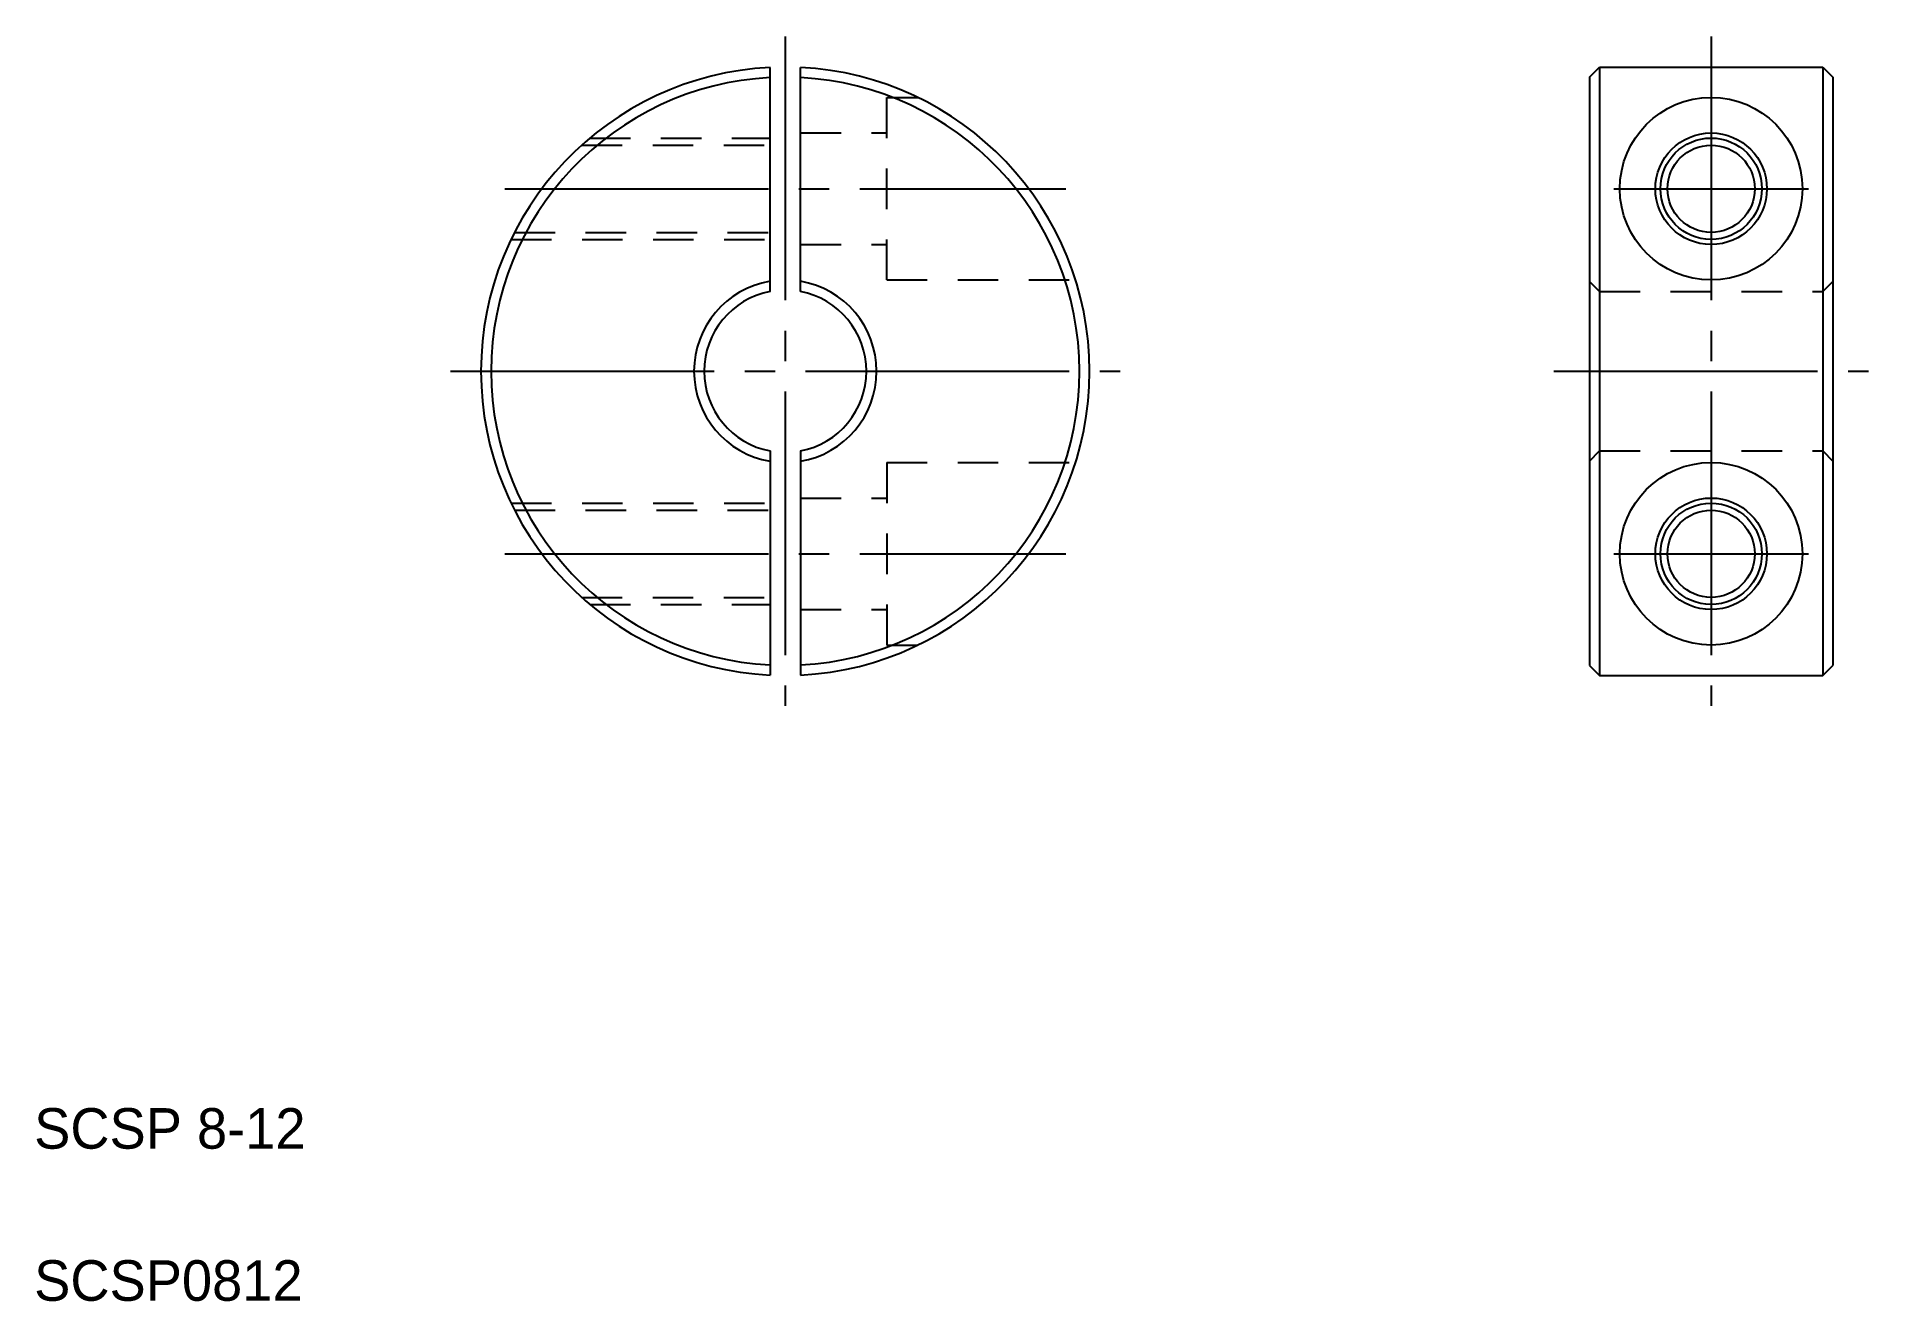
# Model space of a CAD drawing. Extents: x 33.6 to 123.9, y 184.3 to 246.6.
import ezdxf

# ---------------------------------------------------------------- set-up
doc = ezdxf.new("R2010")
doc.units = 0
doc.linetypes.add('CENTER', pattern=[17.5, 13, -1.5, 1.5, -1.5])
doc.linetypes.add('DASHED', pattern=[3.5, 2, -1.5])
doc.layers.get('0').update_dxf_attribs({"linetype": 'CONTINUOUS'})
doc.layers.add('CENTER', color=1, linetype='CENTER')

msp = doc.modelspace()

# ---------------------------------------------------------------- linework, layer by layer
at = {"color": 7, "linetype": 'CONTINUOUS'}
for p, q in [((69.794, 234.044), (69.794, 245.096)), ((71.294, 234.044), (71.294, 245.096)), ((110.183, 244.615), (110.683, 245.115)), ((110.683, 245.115), (110.683, 215.115)), ((110.683, 245.115), (121.683, 245.115)), ((121.683, 245.115), (121.683, 215.115)), ((121.683, 245.115), (122.183, 244.615)), ((110.183, 244.615), (110.183, 215.615)), ((122.183, 244.615), (122.183, 215.615)), ((69.794, 226.186), (69.794, 215.134)), ((71.294, 226.186), (71.294, 215.134)), ((110.183, 215.615), (110.683, 215.115)), ((110.683, 215.115), (121.683, 215.115)), ((121.683, 215.115), (122.183, 215.615))]:
    msp.add_line(p, q, dxfattribs=at)
at = {"color": 3, "linetype": 'DASHED'}
for p, q in [((75.544, 234.615), (75.544, 243.615)), ((75.544, 243.615), (77.082, 243.615)), ((60.51, 241.265), (69.794, 241.265)), ((60.913, 241.615), (69.794, 241.615)), ((71.294, 241.865), (75.544, 241.865)), ((57.025, 236.615), (69.794, 236.615)), ((57.199, 236.965), (69.794, 236.965)), ((71.294, 236.365), (75.544, 236.365)), ((75.544, 234.615), (84.853, 234.615)), ((110.183, 234.544), (110.683, 234.044)), ((110.683, 234.044), (121.683, 234.044)), ((121.683, 234.044), (122.183, 234.544)), ((110.183, 225.686), (110.683, 226.186)), ((110.683, 226.186), (121.683, 226.186)), ((121.683, 226.186), (122.183, 225.686)), ((75.544, 225.615), (84.853, 225.615)), ((75.544, 225.615), (75.544, 216.615)), ((57.025, 223.615), (69.794, 223.615)), ((57.199, 223.265), (69.794, 223.265)), ((71.294, 223.865), (75.544, 223.865)), ((60.51, 218.965), (69.794, 218.965)), ((60.913, 218.615), (69.794, 218.615)), ((71.294, 218.365), (75.544, 218.365)), ((75.544, 216.615), (77.082, 216.615))]:
    msp.add_line(p, q, dxfattribs=at)
for centre, radius in [((116.183, 239.115), 4.5), ((116.183, 239.115), 2.75), ((116.183, 239.115), 2.15), ((116.183, 221.115), 4.5), ((116.183, 221.115), 2.75), ((116.183, 221.115), 2.15)]:
    msp.add_circle(centre, radius)
at = {"color": 3}
for centre in [(116.183, 239.115), (116.183, 221.115)]:
    msp.add_circle(centre, 2.5, dxfattribs=at)
at = {"color": 7, "linetype": 'CONTINUOUS'}
for radius, start, end in [(15, 92.86598, 267.13403), (15, 272.86599, 87.13401), (14.5, 92.9649, 267.0351), (14.5, 272.9649, 87.0351), (4.5, 99.59407, 260.40593), (4, 100.80693, 259.19308), (4.5, 279.59407, 80.40593), (4, 280.80692, 79.19308)]:
    msp.add_arc((70.544, 230.115), radius, start, end, dxfattribs=at)
at = {"layer": 'CENTER', "color": 1, "linetype": 'CENTER'}
for p, q in [((70.544, 246.615), (70.544, 213.615)), ((116.183, 246.615), (116.183, 213.615)), ((56.714, 239.115), (84.373, 239.115)), ((111.383, 239.115), (120.983, 239.115)), ((54.044, 230.115), (87.044, 230.115)), ((108.433, 230.115), (123.933, 230.115)), ((56.714, 221.115), (84.373, 221.115)), ((111.383, 221.115), (120.983, 221.115))]:
    msp.add_line(p, q, dxfattribs=at)

# ---------------------------------------------------------------- texts
for s, p in [('SCSP 8-12', (33.519, 191.782)), ('SCSP0812', (33.519, 184.282))]:
    msp.add_text(s, height=2).set_placement(p)

doc.saveas('drawing.dxf')
